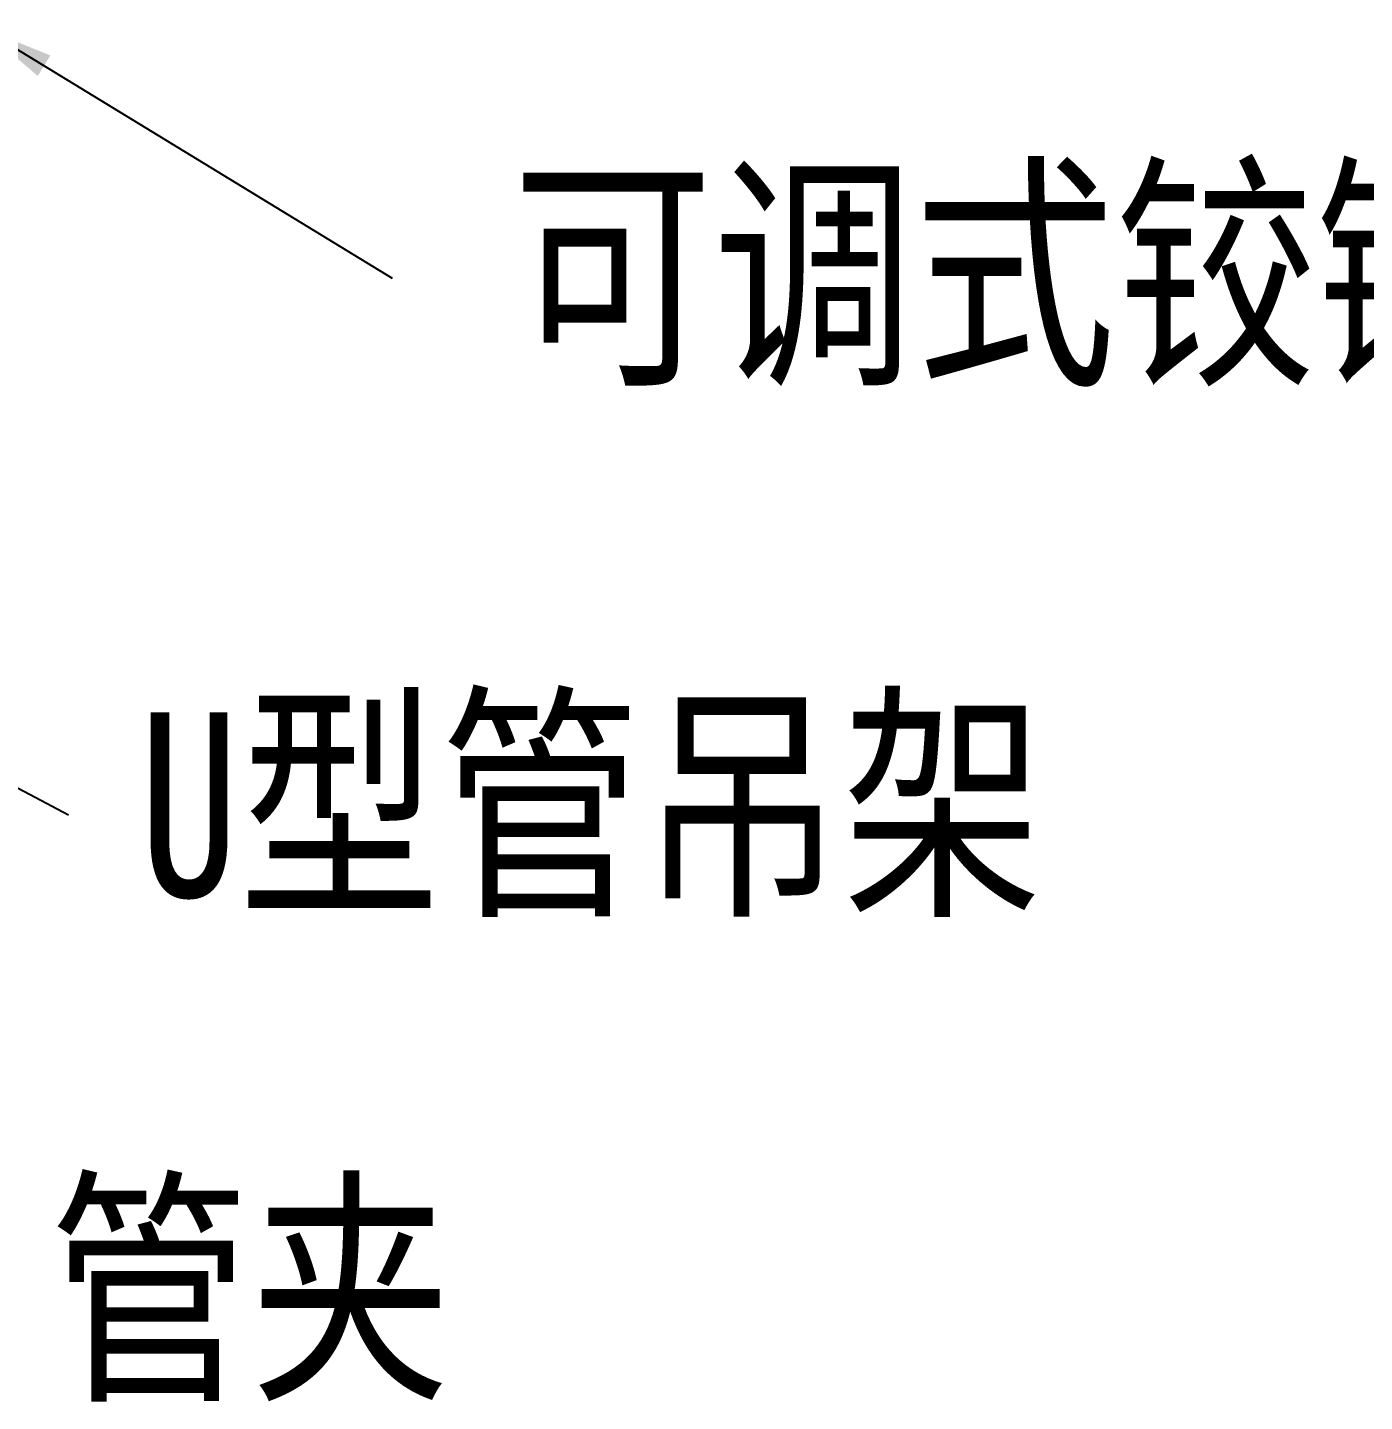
# Model space of a CAD drawing. Extents: x 1680110 to 4798266, y 269661 to 1249705.
# Drawn here: x 2399755 to 2401575, y 652511 to 654382 of the extents above; entities that cross this region are included whole.
import ezdxf

# ---------------------------------------------------------------- set-up
doc = ezdxf.new("R2010")
doc.units = 0
doc.header["$LTSCALE"] = 1000
doc.header["$MEASUREMENT"] = 0
doc.styles.get("Standard").update_dxf_attribs({"font": 'gbenor.shx', "bigfont": 'gbcbig.shx'})
doc.dimstyles.get("Standard").update_dxf_attribs({"dimscale": 100, "dimtxt": 3.5, "dimasz": 1, "dimexe": 2.5, "dimexo": 3, "dimgap": 1.5, "dimtad": 1, "dimdec": 0, "dimzin": 0, "dimdsep": 46, "dimtxsty": 'Standard', "dimblk": 'ARCHTICK', "dimcen": 0.09, "dimadec": 0, "dimazin": 0, "dimtfac": 1, "dimtdec": 0, "dimtix": 1, "dimtmove": 2, "dimatfit": 3, "dimfxl": 1, "dimtolj": 1, "dimtzin": 0, "dimarcsym": 0})

# ---------------------------------------------------------------- blocks, each defined once
blk = doc.blocks.new('gfhhrryyfd')
at = {"char_height": 250.906, "attachment_point": 1}
for s, insert in [('{\\fSimSun|b0|i0|c134|p2;\\W0.8;可调式铰链A}', (3689208.3, -1753272.7)), ('{\\fSimHei|b0|i0|c134|p2;\\W0.8;\\C7;U型管吊架}', (3688699.8, -1753994.8)), ('{\\fSimHei|b0|i0|c134|p2;\\W0.8;\\C7;管夹}', (3688577.9, -1754654.5))]:
    blk.add_mtext(s, dxfattribs=dict(at, insert=insert))
for points in [[(3688485.8, -1753062.6), (3689045.1, -1753403.7)], [(3688034.7, -1753834.3), (3688604.5, -1754134.3)]]:
    blk.add_leader(points, dimstyle='Standard', override={"dimgap": 20, "dimtad": 0})

msp = doc.modelspace()

# ---------------------------------------------------------------- block references
at = {"lineweight": -3, "xscale": 0.9999959468841553, "yscale": 0.9999959506094456, "zscale": 0.9999959495959999}
msp.add_blockref('gfhhrryyfd', (-1288778.8, 2407437.3), dxfattribs=at)

doc.saveas('drawing.dxf')
